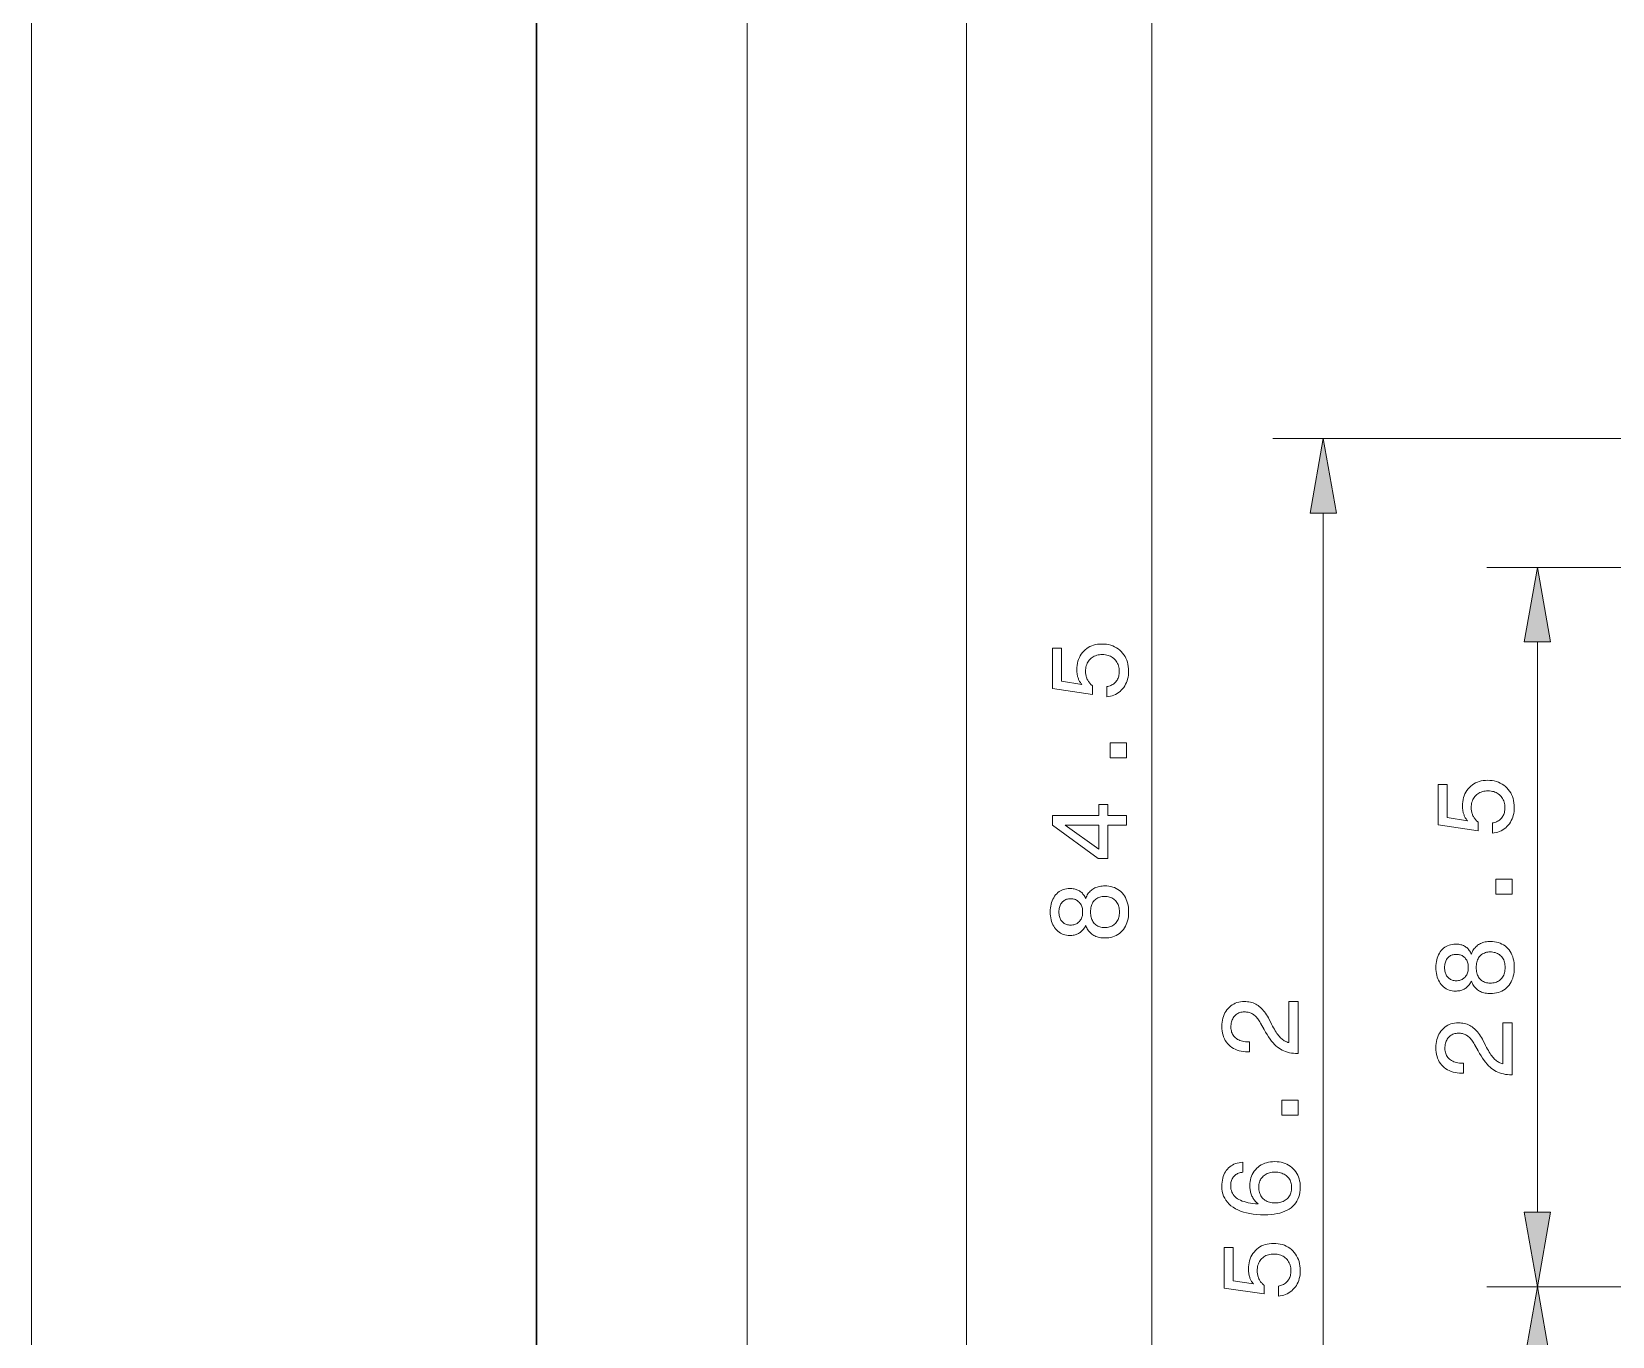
# Model space of a CAD drawing. Extents: x 0 to 297, y 0 to 532.
# Drawn here: x 0 to 62.6, y 147.3 to 199 of the extents above; entities that cross this region are included whole.
import ezdxf

# ---------------------------------------------------------------- set-up
doc = ezdxf.new("R2010")
doc.units = 0

msp = doc.modelspace()

# ---------------------------------------------------------------- linework, layer by layer
at = {"color": 7, "lineweight": 13}
for p, q in [((0, 0), (0, 420)), ((28.346, 129.662), (28.346, 368.253)), ((37.028, 129.662), (37.028, 284.853)), ((44.368, 129.662), (44.368, 208.253)), ((80.784, 182.908), (49.167, 182.908)), ((51.167, 129.662), (51.167, 179.953)), ((81.234, 177.808), (57.645, 177.808)), ((59.645, 152.262), (59.645, 174.853)), ((81.234, 149.308), (57.645, 149.308)), ((81.234, 149.308), (57.645, 149.308))]:
    msp.add_line(p, q, dxfattribs=at)
at = {"color": 7, "lineweight": 30}
msp.add_line((20, 5), (20, 415), dxfattribs=at)
at = {"color": 7, "lineweight": 13}
for points in [[(51.688, 179.953), (51.167, 182.908), (50.646, 179.953)], [(60.166, 174.853), (59.645, 177.808), (59.124, 174.853)], [(42.586, 172.683), (42.586, 173.084), (42.631, 173.092), (42.675, 173.103), (42.717, 173.116), (42.756, 173.132), (42.794, 173.15), (42.83, 173.171), (42.863, 173.194), (42.895, 173.22), (42.924, 173.248), (42.951, 173.279), (42.976, 173.311), (42.999, 173.346), (43.019, 173.382), (43.036, 173.42), (43.05, 173.46), (43.062, 173.501), (43.071, 173.544), (43.078, 173.589), (43.082, 173.636), (43.083, 173.685), (43.081, 173.744), (43.076, 173.8), (43.067, 173.855), (43.054, 173.907), (43.037, 173.956), (43.017, 174.004), (42.993, 174.049), (42.966, 174.091), (42.935, 174.132), (42.9, 174.169), (42.862, 174.204), (42.822, 174.235), (42.779, 174.263), (42.734, 174.287), (42.687, 174.307), (42.638, 174.323), (42.586, 174.336), (42.532, 174.345), (42.476, 174.351), (42.417, 174.353), (42.357, 174.351), (42.3, 174.346), (42.245, 174.337), (42.192, 174.324), (42.142, 174.307), (42.095, 174.288), (42.05, 174.264), (42.007, 174.237), (41.967, 174.206), (41.93, 174.172), (41.895, 174.134), (41.865, 174.094), (41.837, 174.052), (41.814, 174.007), (41.794, 173.959), (41.778, 173.909), (41.765, 173.857), (41.756, 173.802), (41.75, 173.744), (41.749, 173.685), (41.749, 173.65), (41.751, 173.616), (41.755, 173.582), (41.76, 173.549), (41.766, 173.517), (41.774, 173.486), (41.783, 173.455), (41.793, 173.424), (41.805, 173.394), (41.818, 173.365), (41.833, 173.337), (41.849, 173.309), (41.866, 173.282), (41.885, 173.255), (41.905, 173.23), (41.926, 173.205), (41.949, 173.181), (41.973, 173.158), (41.998, 173.135), (42.025, 173.113), (42.025, 172.77), (40.435, 173.006), (40.435, 174.608), (40.789, 174.608), (40.789, 173.294), (41.597, 173.174), (41.578, 173.196), (41.561, 173.219), (41.544, 173.242), (41.528, 173.267), (41.513, 173.292), (41.499, 173.317), (41.486, 173.344), (41.474, 173.371), (41.463, 173.399), (41.452, 173.428), (41.443, 173.458), (41.435, 173.488), (41.427, 173.519), (41.421, 173.55), (41.415, 173.581), (41.411, 173.614), (41.407, 173.646), (41.405, 173.68), (41.403, 173.713), (41.403, 173.748), (41.406, 173.838), (41.414, 173.925), (41.428, 174.009), (41.447, 174.088), (41.471, 174.164), (41.502, 174.237), (41.537, 174.306), (41.578, 174.371), (41.625, 174.433), (41.677, 174.491), (41.733, 174.544), (41.793, 174.592), (41.857, 174.634), (41.923, 174.671), (41.994, 174.702), (42.067, 174.727), (42.144, 174.747), (42.225, 174.761), (42.309, 174.77), (42.396, 174.772), (42.488, 174.769), (42.578, 174.76), (42.663, 174.746), (42.745, 174.725), (42.823, 174.698), (42.898, 174.665), (42.969, 174.626), (43.037, 174.581), (43.101, 174.531), (43.161, 174.474), (43.217, 174.413), (43.267, 174.348), (43.311, 174.279), (43.349, 174.207), (43.381, 174.131), (43.407, 174.051), (43.428, 173.968), (43.442, 173.881), (43.451, 173.791), (43.454, 173.697), (43.452, 173.614), (43.445, 173.533), (43.433, 173.456), (43.416, 173.381), (43.394, 173.31), (43.368, 173.241), (43.337, 173.175), (43.301, 173.112), (43.26, 173.051), (43.215, 172.994), (43.165, 172.941), (43.113, 172.892), (43.058, 172.849), (42.999, 172.81), (42.938, 172.777), (42.873, 172.748), (42.806, 172.724), (42.736, 172.706), (42.662, 172.692)], [(43.368, 170.257), (42.725, 170.257), (42.725, 170.853), (43.368, 170.853)], [(57.863, 167.283), (57.863, 167.684), (57.908, 167.692), (57.952, 167.703), (57.994, 167.716), (58.033, 167.732), (58.071, 167.75), (58.107, 167.771), (58.14, 167.794), (58.171, 167.82), (58.201, 167.848), (58.228, 167.879), (58.253, 167.911), (58.276, 167.946), (58.295, 167.982), (58.313, 168.02), (58.327, 168.06), (58.339, 168.101), (58.348, 168.144), (58.355, 168.189), (58.359, 168.236), (58.36, 168.285), (58.358, 168.344), (58.353, 168.4), (58.344, 168.455), (58.331, 168.507), (58.314, 168.556), (58.294, 168.604), (58.27, 168.649), (58.243, 168.691), (58.211, 168.732), (58.177, 168.769), (58.139, 168.804), (58.099, 168.835), (58.056, 168.863), (58.011, 168.887), (57.964, 168.907), (57.915, 168.923), (57.863, 168.936), (57.809, 168.945), (57.753, 168.951), (57.694, 168.953), (57.634, 168.951), (57.577, 168.946), (57.522, 168.937), (57.469, 168.924), (57.419, 168.908), (57.372, 168.888), (57.327, 168.864), (57.284, 168.837), (57.244, 168.806), (57.207, 168.772), (57.172, 168.734), (57.142, 168.694), (57.114, 168.652), (57.091, 168.607), (57.071, 168.559), (57.055, 168.509), (57.042, 168.457), (57.033, 168.402), (57.027, 168.344), (57.026, 168.285), (57.026, 168.25), (57.028, 168.216), (57.032, 168.182), (57.037, 168.149), (57.043, 168.117), (57.051, 168.086), (57.06, 168.055), (57.07, 168.024), (57.082, 167.994), (57.095, 167.965), (57.11, 167.937), (57.126, 167.909), (57.143, 167.882), (57.162, 167.855), (57.182, 167.83), (57.203, 167.805), (57.226, 167.781), (57.25, 167.758), (57.275, 167.735), (57.302, 167.713), (57.302, 167.37), (55.712, 167.606), (55.712, 169.208), (56.066, 169.208), (56.066, 167.895), (56.874, 167.774), (56.855, 167.796), (56.838, 167.819), (56.821, 167.842), (56.805, 167.867), (56.79, 167.892), (56.776, 167.917), (56.763, 167.944), (56.751, 167.971), (56.74, 167.999), (56.729, 168.028), (56.72, 168.058), (56.712, 168.088), (56.704, 168.119), (56.698, 168.15), (56.692, 168.181), (56.688, 168.214), (56.684, 168.246), (56.682, 168.28), (56.68, 168.313), (56.68, 168.348), (56.683, 168.438), (56.691, 168.525), (56.704, 168.609), (56.724, 168.688), (56.748, 168.764), (56.778, 168.837), (56.814, 168.906), (56.855, 168.971), (56.902, 169.033), (56.954, 169.091), (57.01, 169.144), (57.07, 169.192), (57.134, 169.234), (57.2, 169.271), (57.271, 169.302), (57.344, 169.327), (57.421, 169.347), (57.502, 169.361), (57.586, 169.37), (57.673, 169.372), (57.765, 169.369), (57.854, 169.36), (57.94, 169.346), (58.022, 169.325), (58.1, 169.298), (58.175, 169.265), (58.246, 169.226), (58.314, 169.181), (58.378, 169.131), (58.438, 169.074), (58.494, 169.013), (58.544, 168.948), (58.588, 168.879), (58.626, 168.807), (58.658, 168.731), (58.684, 168.651), (58.705, 168.568), (58.719, 168.481), (58.728, 168.391), (58.731, 168.297), (58.729, 168.214), (58.722, 168.133), (58.71, 168.056), (58.693, 167.981), (58.671, 167.91), (58.645, 167.841), (58.614, 167.775), (58.578, 167.712), (58.537, 167.651), (58.492, 167.594), (58.442, 167.541), (58.39, 167.492), (58.335, 167.449), (58.276, 167.41), (58.215, 167.377), (58.15, 167.348), (58.083, 167.324), (58.012, 167.306), (57.939, 167.292)], [(43.368, 167.594), (42.626, 167.594), (42.626, 166.276), (42.246, 166.276), (40.435, 167.59), (40.435, 167.982), (42.28, 167.982), (42.28, 168.41), (42.626, 168.41), (42.626, 167.982), (43.368, 167.982)], [(42.28, 166.639), (42.28, 167.594), (40.937, 167.594)], [(58.645, 164.857), (58.002, 164.857), (58.002, 165.453), (58.645, 165.453)], [(41.753, 163.622), (41.734, 163.583), (41.714, 163.547), (41.693, 163.512), (41.67, 163.479), (41.646, 163.449), (41.62, 163.42), (41.594, 163.393), (41.566, 163.368), (41.537, 163.346), (41.506, 163.325), (41.474, 163.306), (41.441, 163.289), (41.406, 163.274), (41.37, 163.261), (41.332, 163.25), (41.293, 163.241), (41.253, 163.235), (41.211, 163.23), (41.167, 163.227), (41.122, 163.226), (41.055, 163.228), (40.99, 163.236), (40.928, 163.249), (40.868, 163.267), (40.811, 163.29), (40.756, 163.319), (40.704, 163.352), (40.655, 163.391), (40.608, 163.435), (40.564, 163.484), (40.523, 163.537), (40.486, 163.593), (40.454, 163.653), (40.426, 163.716), (40.402, 163.781), (40.383, 163.85), (40.368, 163.922), (40.357, 163.998), (40.351, 164.076), (40.349, 164.157), (40.351, 164.239), (40.357, 164.318), (40.368, 164.393), (40.383, 164.466), (40.402, 164.535), (40.426, 164.6), (40.454, 164.663), (40.486, 164.722), (40.523, 164.778), (40.564, 164.831), (40.608, 164.88), (40.655, 164.923), (40.704, 164.962), (40.756, 164.995), (40.811, 165.023), (40.868, 165.046), (40.928, 165.064), (40.99, 165.077), (41.055, 165.085), (41.122, 165.087), (41.168, 165.086), (41.211, 165.083), (41.254, 165.078), (41.294, 165.072), (41.334, 165.063), (41.372, 165.052), (41.408, 165.04), (41.443, 165.025), (41.476, 165.009), (41.508, 164.99), (41.539, 164.97), (41.568, 164.947), (41.596, 164.923), (41.622, 164.896), (41.647, 164.867), (41.671, 164.837), (41.694, 164.804), (41.715, 164.769), (41.734, 164.732), (41.753, 164.693), (41.772, 164.741), (41.794, 164.787), (41.817, 164.83), (41.843, 164.871), (41.87, 164.909), (41.9, 164.945), (41.931, 164.979), (41.965, 165.01), (42, 165.039), (42.037, 165.065), (42.077, 165.089), (42.118, 165.11), (42.16, 165.129), (42.205, 165.145), (42.251, 165.159), (42.299, 165.17), (42.348, 165.179), (42.4, 165.185), (42.453, 165.189), (42.508, 165.19), (42.592, 165.188), (42.673, 165.179), (42.751, 165.165), (42.825, 165.146), (42.896, 165.121), (42.963, 165.09), (43.027, 165.054), (43.087, 165.012), (43.144, 164.964), (43.197, 164.911), (43.246, 164.853), (43.29, 164.792), (43.328, 164.726), (43.362, 164.656), (43.39, 164.583), (43.413, 164.506), (43.431, 164.425), (43.444, 164.339), (43.452, 164.25), (43.454, 164.157), (43.452, 164.065), (43.444, 163.976), (43.431, 163.891), (43.413, 163.809), (43.39, 163.732), (43.362, 163.659), (43.328, 163.589), (43.29, 163.524), (43.246, 163.462), (43.197, 163.405), (43.144, 163.352), (43.087, 163.305), (43.027, 163.263), (42.963, 163.227), (42.896, 163.196), (42.825, 163.171), (42.751, 163.152), (42.673, 163.138), (42.592, 163.129), (42.508, 163.127), (42.453, 163.128), (42.4, 163.132), (42.348, 163.138), (42.299, 163.147), (42.251, 163.158), (42.205, 163.172), (42.16, 163.188), (42.118, 163.207), (42.077, 163.228), (42.037, 163.252), (42, 163.278), (41.965, 163.307), (41.931, 163.338), (41.9, 163.371), (41.87, 163.407), (41.843, 163.445), (41.817, 163.486), (41.794, 163.529), (41.772, 163.574)], [(42.499, 163.542), (42.553, 163.544), (42.604, 163.548), (42.653, 163.557), (42.7, 163.568), (42.744, 163.583), (42.787, 163.601), (42.827, 163.623), (42.864, 163.648), (42.899, 163.676), (42.932, 163.707), (42.963, 163.742), (42.99, 163.778), (43.014, 163.817), (43.034, 163.859), (43.052, 163.903), (43.066, 163.949), (43.077, 163.997), (43.085, 164.048), (43.09, 164.102), (43.092, 164.157), (43.09, 164.214), (43.085, 164.267), (43.077, 164.319), (43.066, 164.367), (43.052, 164.414), (43.034, 164.458), (43.014, 164.499), (42.99, 164.539), (42.963, 164.575), (42.932, 164.61), (42.899, 164.641), (42.864, 164.669), (42.827, 164.694), (42.787, 164.716), (42.744, 164.734), (42.7, 164.749), (42.653, 164.76), (42.604, 164.769), (42.553, 164.774), (42.499, 164.775), (42.449, 164.774), (42.401, 164.769), (42.356, 164.76), (42.312, 164.749), (42.271, 164.734), (42.231, 164.716), (42.194, 164.695), (42.159, 164.67), (42.126, 164.642), (42.095, 164.611), (42.067, 164.577), (42.042, 164.54), (42.02, 164.501), (42, 164.459), (41.984, 164.415), (41.971, 164.369), (41.96, 164.32), (41.953, 164.268), (41.948, 164.214), (41.947, 164.157), (41.948, 164.101), (41.953, 164.048), (41.96, 163.996), (41.971, 163.948), (41.984, 163.901), (42, 163.857), (42.02, 163.816), (42.042, 163.777), (42.067, 163.74), (42.095, 163.706), (42.126, 163.675), (42.159, 163.647), (42.194, 163.622), (42.231, 163.601), (42.271, 163.583), (42.312, 163.568), (42.356, 163.557), (42.401, 163.548), (42.449, 163.544)], [(41.156, 163.637), (41.198, 163.638), (41.239, 163.642), (41.278, 163.65), (41.315, 163.66), (41.35, 163.672), (41.384, 163.688), (41.416, 163.706), (41.446, 163.728), (41.475, 163.752), (41.502, 163.779), (41.527, 163.808), (41.549, 163.84), (41.569, 163.873), (41.586, 163.908), (41.6, 163.945), (41.612, 163.984), (41.621, 164.024), (41.627, 164.067), (41.631, 164.111), (41.633, 164.157), (41.631, 164.204), (41.627, 164.249), (41.621, 164.292), (41.612, 164.333), (41.6, 164.372), (41.586, 164.409), (41.569, 164.444), (41.549, 164.477), (41.527, 164.509), (41.502, 164.538), (41.475, 164.565), (41.446, 164.589), (41.416, 164.611), (41.384, 164.629), (41.35, 164.645), (41.315, 164.658), (41.278, 164.667), (41.239, 164.675), (41.198, 164.679), (41.156, 164.68), (41.114, 164.679), (41.074, 164.675), (41.035, 164.668), (40.999, 164.658), (40.964, 164.646), (40.931, 164.63), (40.9, 164.612), (40.871, 164.591), (40.843, 164.568), (40.818, 164.541), (40.794, 164.512), (40.773, 164.481), (40.755, 164.448), (40.739, 164.413), (40.725, 164.376), (40.714, 164.336), (40.706, 164.295), (40.699, 164.251), (40.696, 164.205), (40.694, 164.157), (40.696, 164.11), (40.699, 164.065), (40.706, 164.021), (40.714, 163.98), (40.725, 163.941), (40.739, 163.904), (40.755, 163.869), (40.773, 163.836), (40.794, 163.805), (40.818, 163.776), (40.843, 163.749), (40.871, 163.726), (40.9, 163.705), (40.931, 163.687), (40.964, 163.672), (40.999, 163.659), (41.035, 163.649), (41.074, 163.642), (41.114, 163.638)], [(57.03, 161.42), (57.011, 161.382), (56.991, 161.345), (56.969, 161.31), (56.947, 161.277), (56.923, 161.247), (56.897, 161.218), (56.871, 161.191), (56.843, 161.166), (56.814, 161.144), (56.783, 161.123), (56.751, 161.104), (56.718, 161.087), (56.683, 161.072), (56.647, 161.059), (56.609, 161.049), (56.57, 161.04), (56.53, 161.033), (56.488, 161.028), (56.444, 161.025), (56.399, 161.024), (56.332, 161.026), (56.267, 161.034), (56.205, 161.047), (56.145, 161.065), (56.088, 161.088), (56.033, 161.117), (55.981, 161.15), (55.932, 161.189), (55.885, 161.233), (55.841, 161.282), (55.8, 161.335), (55.763, 161.392), (55.731, 161.451), (55.703, 161.514), (55.679, 161.58), (55.66, 161.649), (55.645, 161.721), (55.634, 161.796), (55.628, 161.874), (55.626, 161.956), (55.628, 162.038), (55.634, 162.116), (55.645, 162.192), (55.66, 162.264), (55.679, 162.333), (55.703, 162.398), (55.731, 162.461), (55.763, 162.52), (55.8, 162.576), (55.841, 162.629), (55.885, 162.678), (55.932, 162.721), (55.981, 162.76), (56.033, 162.793), (56.088, 162.821), (56.145, 162.844), (56.205, 162.862), (56.267, 162.875), (56.332, 162.883), (56.399, 162.885), (56.445, 162.884), (56.488, 162.881), (56.531, 162.877), (56.571, 162.87), (56.611, 162.861), (56.649, 162.85), (56.685, 162.838), (56.72, 162.823), (56.753, 162.807), (56.785, 162.788), (56.816, 162.768), (56.845, 162.745), (56.873, 162.721), (56.899, 162.694), (56.924, 162.666), (56.948, 162.635), (56.971, 162.602), (56.992, 162.567), (57.011, 162.53), (57.03, 162.491), (57.049, 162.539), (57.071, 162.585), (57.094, 162.628), (57.12, 162.669), (57.147, 162.707), (57.177, 162.743), (57.208, 162.777), (57.242, 162.808), (57.277, 162.837), (57.314, 162.863), (57.354, 162.887), (57.395, 162.908), (57.437, 162.927), (57.482, 162.944), (57.528, 162.957), (57.576, 162.969), (57.625, 162.977), (57.677, 162.984), (57.73, 162.987), (57.785, 162.989), (57.869, 162.986), (57.95, 162.977), (58.028, 162.964), (58.102, 162.944), (58.173, 162.919), (58.24, 162.888), (58.304, 162.852), (58.364, 162.81), (58.421, 162.762), (58.474, 162.709), (58.523, 162.652), (58.566, 162.59), (58.605, 162.524), (58.639, 162.455), (58.667, 162.381), (58.69, 162.304), (58.708, 162.223), (58.721, 162.138), (58.729, 162.049), (58.731, 161.956), (58.729, 161.863), (58.721, 161.774), (58.708, 161.689), (58.69, 161.608), (58.667, 161.53), (58.639, 161.457), (58.605, 161.388), (58.566, 161.322), (58.523, 161.261), (58.474, 161.203), (58.421, 161.15), (58.364, 161.103), (58.304, 161.061), (58.24, 161.025), (58.173, 160.994), (58.102, 160.969), (58.028, 160.95), (57.95, 160.936), (57.869, 160.928), (57.785, 160.925), (57.73, 160.926), (57.677, 160.93), (57.625, 160.936), (57.576, 160.945), (57.528, 160.956), (57.482, 160.97), (57.437, 160.986), (57.395, 161.005), (57.354, 161.026), (57.314, 161.05), (57.277, 161.076), (57.242, 161.105), (57.208, 161.136), (57.177, 161.17), (57.147, 161.205), (57.12, 161.244), (57.094, 161.284), (57.071, 161.327), (57.049, 161.372)], [(56.433, 161.435), (56.475, 161.436), (56.516, 161.441), (56.555, 161.448), (56.592, 161.458), (56.627, 161.47), (56.661, 161.486), (56.693, 161.505), (56.723, 161.526), (56.752, 161.55), (56.779, 161.577), (56.804, 161.607), (56.826, 161.638), (56.846, 161.671), (56.863, 161.706), (56.877, 161.743), (56.889, 161.782), (56.898, 161.822), (56.904, 161.865), (56.908, 161.909), (56.91, 161.956), (56.908, 162.002), (56.904, 162.047), (56.898, 162.09), (56.889, 162.131), (56.877, 162.17), (56.863, 162.207), (56.846, 162.242), (56.826, 162.275), (56.804, 162.307), (56.779, 162.336), (56.752, 162.363), (56.723, 162.387), (56.693, 162.409), (56.661, 162.427), (56.627, 162.443), (56.592, 162.456), (56.555, 162.466), (56.516, 162.473), (56.475, 162.477), (56.433, 162.478), (56.391, 162.477), (56.351, 162.473), (56.312, 162.466), (56.276, 162.456), (56.241, 162.444), (56.208, 162.428), (56.177, 162.41), (56.148, 162.389), (56.12, 162.366), (56.095, 162.339), (56.071, 162.31), (56.05, 162.279), (56.032, 162.246), (56.016, 162.211), (56.002, 162.174), (55.991, 162.134), (55.983, 162.093), (55.976, 162.049), (55.973, 162.003), (55.971, 161.956), (55.973, 161.908), (55.976, 161.863), (55.983, 161.819), (55.991, 161.778), (56.002, 161.739), (56.016, 161.702), (56.032, 161.667), (56.05, 161.634), (56.071, 161.603), (56.095, 161.574), (56.12, 161.548), (56.148, 161.524), (56.177, 161.503), (56.208, 161.485), (56.241, 161.47), (56.276, 161.457), (56.312, 161.447), (56.351, 161.44), (56.391, 161.436)], [(57.776, 161.34), (57.83, 161.342), (57.881, 161.347), (57.93, 161.355), (57.977, 161.367), (58.021, 161.381), (58.064, 161.4), (58.103, 161.421), (58.141, 161.446), (58.176, 161.474), (58.209, 161.506), (58.24, 161.54), (58.267, 161.576), (58.29, 161.616), (58.311, 161.657), (58.329, 161.701), (58.343, 161.747), (58.354, 161.796), (58.362, 161.847), (58.367, 161.9), (58.368, 161.956), (58.367, 162.012), (58.362, 162.065), (58.354, 162.117), (58.343, 162.166), (58.329, 162.212), (58.311, 162.256), (58.29, 162.298), (58.267, 162.337), (58.24, 162.374), (58.209, 162.408), (58.176, 162.439), (58.141, 162.467), (58.103, 162.492), (58.064, 162.514), (58.021, 162.532), (57.977, 162.547), (57.93, 162.558), (57.881, 162.567), (57.83, 162.572), (57.776, 162.573), (57.726, 162.572), (57.678, 162.567), (57.633, 162.559), (57.589, 162.547), (57.548, 162.532), (57.508, 162.514), (57.471, 162.493), (57.436, 162.468), (57.403, 162.44), (57.372, 162.409), (57.344, 162.375), (57.319, 162.338), (57.297, 162.299), (57.277, 162.257), (57.261, 162.213), (57.247, 162.167), (57.237, 162.118), (57.23, 162.066), (57.225, 162.012), (57.224, 161.956), (57.225, 161.9), (57.23, 161.846), (57.237, 161.795), (57.247, 161.746), (57.261, 161.699), (57.277, 161.656), (57.297, 161.614), (57.319, 161.575), (57.344, 161.539), (57.372, 161.504), (57.403, 161.473), (57.436, 161.445), (57.471, 161.421), (57.508, 161.399), (57.548, 161.381), (57.589, 161.366), (57.633, 161.355), (57.678, 161.347), (57.726, 161.342)], [(50.167, 158.55), (50.155, 158.55), (50.067, 158.552), (49.983, 158.558), (49.901, 158.569), (49.822, 158.583), (49.746, 158.602), (49.674, 158.624), (49.604, 158.651), (49.537, 158.682), (49.473, 158.717), (49.411, 158.757), (49.352, 158.801), (49.292, 158.853), (49.233, 158.911), (49.174, 158.975), (49.115, 159.046), (49.055, 159.124), (48.996, 159.209), (48.938, 159.3), (48.879, 159.398), (48.82, 159.503), (48.681, 159.758), (48.656, 159.803), (48.63, 159.845), (48.604, 159.885), (48.577, 159.922), (48.549, 159.957), (48.521, 159.989), (48.492, 160.019), (48.462, 160.046), (48.432, 160.071), (48.402, 160.093), (48.37, 160.113), (48.338, 160.131), (48.304, 160.147), (48.269, 160.161), (48.233, 160.172), (48.196, 160.182), (48.158, 160.189), (48.119, 160.194), (48.079, 160.198), (48.038, 160.199), (47.991, 160.197), (47.946, 160.192), (47.903, 160.184), (47.862, 160.172), (47.823, 160.158), (47.785, 160.14), (47.749, 160.119), (47.716, 160.094), (47.683, 160.066), (47.653, 160.035), (47.625, 160.001), (47.6, 159.965), (47.579, 159.927), (47.559, 159.887), (47.543, 159.844), (47.53, 159.799), (47.52, 159.752), (47.513, 159.703), (47.508, 159.651), (47.507, 159.598), (47.509, 159.545), (47.514, 159.494), (47.523, 159.445), (47.536, 159.399), (47.553, 159.355), (47.574, 159.313), (47.598, 159.273), (47.625, 159.236), (47.657, 159.201), (47.692, 159.169), (47.731, 159.139), (47.772, 159.112), (47.816, 159.089), (47.863, 159.068), (47.913, 159.051), (47.965, 159.037), (48.02, 159.026), (48.078, 159.018), (48.139, 159.013), (48.202, 159.012), (48.238, 159.012), (48.238, 158.62), (48.177, 158.62), (48.084, 158.622), (47.995, 158.63), (47.91, 158.644), (47.829, 158.663), (47.752, 158.687), (47.679, 158.717), (47.61, 158.752), (47.544, 158.792), (47.483, 158.838), (47.426, 158.889), (47.373, 158.945), (47.326, 159.005), (47.284, 159.069), (47.248, 159.136), (47.218, 159.207), (47.193, 159.282), (47.173, 159.361), (47.159, 159.444), (47.151, 159.531), (47.148, 159.621), (47.151, 159.708), (47.158, 159.791), (47.171, 159.871), (47.188, 159.948), (47.21, 160.021), (47.237, 160.091), (47.269, 160.158), (47.306, 160.221), (47.348, 160.28), (47.395, 160.337), (47.446, 160.389), (47.5, 160.435), (47.557, 160.476), (47.617, 160.511), (47.68, 160.541), (47.746, 160.566), (47.816, 160.585), (47.888, 160.599), (47.964, 160.607), (48.042, 160.61), (48.103, 160.608), (48.163, 160.603), (48.221, 160.595), (48.278, 160.584), (48.333, 160.57), (48.386, 160.552), (48.438, 160.531), (48.489, 160.507), (48.538, 160.48), (48.585, 160.449), (48.631, 160.416), (48.676, 160.379), (48.719, 160.338), (48.761, 160.294), (48.802, 160.247), (48.842, 160.197), (48.881, 160.143), (48.918, 160.085), (48.954, 160.024), (48.989, 159.96), (49.117, 159.707), (49.155, 159.637), (49.191, 159.571), (49.227, 159.509), (49.262, 159.452), (49.296, 159.398), (49.33, 159.348), (49.363, 159.302), (49.395, 159.261), (49.426, 159.223), (49.457, 159.19), (49.488, 159.159), (49.519, 159.131), (49.551, 159.105), (49.584, 159.081), (49.618, 159.059), (49.652, 159.04), (49.687, 159.022), (49.723, 159.007), (49.759, 158.993), (49.796, 158.982), (49.796, 160.61), (50.167, 160.61)], [(58.645, 157.705), (58.632, 157.705), (58.545, 157.708), (58.46, 157.714), (58.378, 157.724), (58.3, 157.739), (58.224, 157.757), (58.151, 157.78), (58.081, 157.807), (58.014, 157.838), (57.95, 157.873), (57.889, 157.912), (57.829, 157.957), (57.77, 158.008), (57.71, 158.066), (57.651, 158.131), (57.592, 158.202), (57.533, 158.28), (57.474, 158.365), (57.415, 158.456), (57.356, 158.554), (57.298, 158.658), (57.158, 158.913), (57.133, 158.958), (57.107, 159), (57.081, 159.04), (57.054, 159.077), (57.026, 159.112), (56.998, 159.144), (56.969, 159.174), (56.94, 159.202), (56.91, 159.226), (56.879, 159.249), (56.847, 159.269), (56.815, 159.287), (56.781, 159.302), (56.746, 159.316), (56.711, 159.328), (56.674, 159.337), (56.636, 159.345), (56.597, 159.35), (56.557, 159.353), (56.515, 159.354), (56.469, 159.352), (56.424, 159.348), (56.381, 159.339), (56.339, 159.328), (56.3, 159.313), (56.262, 159.295), (56.227, 159.274), (56.193, 159.25), (56.161, 159.222), (56.131, 159.191), (56.103, 159.157), (56.078, 159.121), (56.056, 159.083), (56.037, 159.042), (56.021, 159), (56.008, 158.955), (55.997, 158.908), (55.99, 158.858), (55.986, 158.807), (55.984, 158.753), (55.986, 158.7), (55.992, 158.649), (56.001, 158.6), (56.014, 158.554), (56.03, 158.51), (56.051, 158.468), (56.075, 158.429), (56.103, 158.392), (56.134, 158.357), (56.17, 158.324), (56.208, 158.294), (56.249, 158.268), (56.293, 158.244), (56.34, 158.224), (56.39, 158.206), (56.442, 158.192), (56.498, 158.181), (56.555, 158.173), (56.616, 158.169), (56.68, 158.167), (56.716, 158.167), (56.716, 157.775), (56.654, 157.775), (56.562, 157.778), (56.473, 157.786), (56.388, 157.799), (56.307, 157.818), (56.229, 157.842), (56.156, 157.872), (56.087, 157.907), (56.022, 157.948), (55.96, 157.994), (55.903, 158.045), (55.85, 158.101), (55.803, 158.161), (55.762, 158.224), (55.725, 158.291), (55.695, 158.363), (55.67, 158.438), (55.651, 158.517), (55.637, 158.599), (55.628, 158.686), (55.626, 158.776), (55.628, 158.863), (55.636, 158.947), (55.648, 159.027), (55.665, 159.103), (55.687, 159.177), (55.714, 159.247), (55.747, 159.313), (55.784, 159.376), (55.825, 159.436), (55.872, 159.492), (55.923, 159.544), (55.977, 159.59), (56.034, 159.631), (56.094, 159.667), (56.157, 159.697), (56.224, 159.722), (56.293, 159.741), (56.366, 159.754), (56.441, 159.762), (56.52, 159.765), (56.581, 159.764), (56.64, 159.759), (56.699, 159.751), (56.755, 159.74), (56.81, 159.725), (56.864, 159.708), (56.916, 159.687), (56.966, 159.663), (57.015, 159.635), (57.062, 159.605), (57.108, 159.571), (57.153, 159.534), (57.197, 159.494), (57.239, 159.45), (57.28, 159.403), (57.32, 159.352), (57.358, 159.298), (57.395, 159.241), (57.431, 159.18), (57.466, 159.116), (57.595, 158.863), (57.632, 158.793), (57.668, 158.727), (57.704, 158.665), (57.739, 158.607), (57.773, 158.553), (57.807, 158.504), (57.84, 158.458), (57.872, 158.416), (57.903, 158.379), (57.934, 158.345), (57.965, 158.315), (57.996, 158.287), (58.028, 158.261), (58.061, 158.237), (58.095, 158.215), (58.129, 158.195), (58.164, 158.178), (58.2, 158.162), (58.236, 158.149), (58.274, 158.138), (58.274, 159.765), (58.645, 159.765)], [(50.167, 156.107), (49.524, 156.107), (49.524, 156.703), (50.167, 156.703)], [(47.979, 154.243), (47.979, 153.847), (47.933, 153.841), (47.89, 153.833), (47.849, 153.822), (47.809, 153.809), (47.773, 153.794), (47.738, 153.777), (47.706, 153.757), (47.675, 153.735), (47.647, 153.711), (47.622, 153.684), (47.598, 153.655), (47.577, 153.624), (47.559, 153.591), (47.543, 153.556), (47.529, 153.519), (47.518, 153.48), (47.509, 153.439), (47.503, 153.395), (47.5, 153.35), (47.498, 153.303), (47.501, 153.238), (47.509, 153.177), (47.523, 153.119), (47.541, 153.064), (47.566, 153.012), (47.595, 152.963), (47.631, 152.918), (47.671, 152.875), (47.717, 152.835), (47.768, 152.799), (47.825, 152.765), (47.887, 152.735), (47.955, 152.707), (48.029, 152.682), (48.108, 152.66), (48.192, 152.641), (48.282, 152.625), (48.378, 152.612), (48.479, 152.602), (48.586, 152.594), (48.554, 152.62), (48.524, 152.647), (48.496, 152.675), (48.469, 152.704), (48.443, 152.735), (48.419, 152.766), (48.397, 152.799), (48.376, 152.832), (48.357, 152.867), (48.339, 152.903), (48.323, 152.94), (48.309, 152.978), (48.296, 153.016), (48.285, 153.056), (48.276, 153.096), (48.269, 153.137), (48.263, 153.18), (48.259, 153.223), (48.256, 153.266), (48.255, 153.311), (48.258, 153.395), (48.266, 153.475), (48.28, 153.552), (48.299, 153.626), (48.323, 153.697), (48.353, 153.764), (48.389, 153.829), (48.43, 153.89), (48.476, 153.948), (48.528, 154.003), (48.584, 154.053), (48.644, 154.098), (48.708, 154.138), (48.774, 154.173), (48.845, 154.202), (48.918, 154.226), (48.996, 154.244), (49.076, 154.258), (49.16, 154.266), (49.248, 154.268), (49.336, 154.265), (49.42, 154.257), (49.501, 154.243), (49.579, 154.223), (49.653, 154.198), (49.724, 154.167), (49.792, 154.13), (49.856, 154.088), (49.917, 154.04), (49.974, 153.987), (50.027, 153.929), (50.075, 153.867), (50.117, 153.802), (50.153, 153.734), (50.184, 153.662), (50.209, 153.586), (50.229, 153.507), (50.243, 153.425), (50.251, 153.339), (50.254, 153.25), (50.25, 153.147), (50.239, 153.049), (50.221, 152.956), (50.195, 152.868), (50.163, 152.785), (50.122, 152.706), (50.075, 152.633), (50.02, 152.564), (49.958, 152.501), (49.889, 152.442), (49.813, 152.389), (49.73, 152.342), (49.641, 152.299), (49.546, 152.263), (49.444, 152.232), (49.335, 152.207), (49.22, 152.187), (49.099, 152.173), (48.971, 152.165), (48.837, 152.162), (48.68, 152.165), (48.529, 152.174), (48.387, 152.189), (48.251, 152.21), (48.123, 152.237), (48.002, 152.269), (47.888, 152.308), (47.781, 152.353), (47.682, 152.404), (47.59, 152.46), (47.506, 152.522), (47.431, 152.589), (47.365, 152.661), (47.307, 152.737), (47.259, 152.819), (47.219, 152.904), (47.188, 152.995), (47.166, 153.091), (47.153, 153.191), (47.148, 153.296), (47.15, 153.38), (47.157, 153.46), (47.168, 153.537), (47.183, 153.61), (47.203, 153.679), (47.226, 153.745), (47.255, 153.807), (47.287, 153.866), (47.324, 153.921), (47.365, 153.972), (47.411, 154.019), (47.459, 154.062), (47.512, 154.1), (47.568, 154.134), (47.627, 154.164), (47.691, 154.188), (47.757, 154.209), (47.828, 154.225), (47.901, 154.236)], [(49.252, 153.851), (49.195, 153.849), (49.14, 153.844), (49.087, 153.836), (49.037, 153.825), (48.989, 153.81), (48.943, 153.792), (48.9, 153.771), (48.859, 153.747), (48.82, 153.719), (48.784, 153.688), (48.751, 153.655), (48.721, 153.619), (48.695, 153.582), (48.672, 153.542), (48.653, 153.501), (48.637, 153.457), (48.625, 153.412), (48.616, 153.364), (48.611, 153.314), (48.609, 153.263), (48.611, 153.205), (48.616, 153.15), (48.625, 153.097), (48.637, 153.047), (48.653, 152.999), (48.672, 152.954), (48.694, 152.912), (48.72, 152.872), (48.749, 152.835), (48.782, 152.8), (48.818, 152.768), (48.856, 152.739), (48.897, 152.714), (48.941, 152.693), (48.987, 152.674), (49.036, 152.659), (49.087, 152.647), (49.141, 152.639), (49.198, 152.634), (49.257, 152.632), (49.316, 152.634), (49.372, 152.639), (49.426, 152.647), (49.478, 152.659), (49.527, 152.674), (49.574, 152.692), (49.618, 152.713), (49.659, 152.738), (49.698, 152.766), (49.735, 152.798), (49.769, 152.832), (49.799, 152.869), (49.825, 152.908), (49.848, 152.949), (49.868, 152.992), (49.884, 153.038), (49.896, 153.087), (49.905, 153.137), (49.91, 153.19), (49.912, 153.246), (49.91, 153.299), (49.905, 153.35), (49.896, 153.398), (49.883, 153.445), (49.867, 153.49), (49.847, 153.533), (49.823, 153.573), (49.795, 153.612), (49.764, 153.649), (49.73, 153.683), (49.692, 153.715), (49.652, 153.743), (49.61, 153.769), (49.566, 153.79), (49.519, 153.809), (49.47, 153.824), (49.419, 153.836), (49.366, 153.844), (49.31, 153.849)], [(59.124, 152.262), (59.645, 149.308), (60.166, 152.262)], [(49.385, 148.939), (49.385, 149.339), (49.431, 149.348), (49.475, 149.358), (49.516, 149.372), (49.556, 149.388), (49.594, 149.406), (49.629, 149.427), (49.663, 149.45), (49.694, 149.475), (49.724, 149.504), (49.751, 149.534), (49.776, 149.567), (49.798, 149.601), (49.818, 149.638), (49.835, 149.676), (49.85, 149.715), (49.862, 149.757), (49.871, 149.8), (49.877, 149.845), (49.881, 149.892), (49.883, 149.94), (49.881, 149.999), (49.875, 150.056), (49.866, 150.11), (49.853, 150.162), (49.837, 150.212), (49.817, 150.259), (49.793, 150.304), (49.765, 150.347), (49.734, 150.387), (49.699, 150.425), (49.661, 150.46), (49.621, 150.491), (49.579, 150.518), (49.534, 150.542), (49.487, 150.562), (49.437, 150.579), (49.386, 150.592), (49.332, 150.601), (49.275, 150.606), (49.216, 150.608), (49.157, 150.606), (49.099, 150.601), (49.044, 150.592), (48.992, 150.579), (48.942, 150.563), (48.894, 150.543), (48.849, 150.519), (48.807, 150.492), (48.767, 150.461), (48.729, 150.427), (48.695, 150.389), (48.664, 150.35), (48.637, 150.307), (48.613, 150.262), (48.594, 150.215), (48.577, 150.165), (48.564, 150.112), (48.555, 150.057), (48.55, 150), (48.548, 149.94), (48.549, 149.905), (48.551, 149.871), (48.554, 149.838), (48.559, 149.805), (48.566, 149.773), (48.573, 149.741), (48.582, 149.71), (48.593, 149.68), (48.605, 149.65), (48.618, 149.621), (48.632, 149.592), (48.648, 149.564), (48.666, 149.537), (48.684, 149.511), (48.704, 149.485), (48.726, 149.461), (48.748, 149.437), (48.772, 149.413), (48.798, 149.391), (48.824, 149.369), (48.824, 149.025), (47.235, 149.261), (47.235, 150.863), (47.589, 150.863), (47.589, 149.55), (48.396, 149.43), (48.378, 149.452), (48.36, 149.474), (48.344, 149.498), (48.328, 149.522), (48.313, 149.547), (48.299, 149.573), (48.286, 149.599), (48.274, 149.627), (48.262, 149.655), (48.252, 149.684), (48.243, 149.713), (48.234, 149.744), (48.227, 149.774), (48.22, 149.805), (48.215, 149.837), (48.21, 149.869), (48.207, 149.902), (48.204, 149.935), (48.203, 149.969), (48.202, 150.003), (48.205, 150.094), (48.213, 150.181), (48.227, 150.264), (48.246, 150.344), (48.271, 150.42), (48.301, 150.492), (48.337, 150.561), (48.378, 150.627), (48.424, 150.688), (48.477, 150.746), (48.533, 150.8), (48.593, 150.848), (48.656, 150.89), (48.723, 150.927), (48.793, 150.957), (48.867, 150.983), (48.944, 151.003), (49.024, 151.017), (49.108, 151.025), (49.195, 151.028), (49.288, 151.025), (49.377, 151.016), (49.463, 151.001), (49.545, 150.98), (49.623, 150.953), (49.698, 150.92), (49.769, 150.882), (49.836, 150.837), (49.9, 150.786), (49.961, 150.73), (50.016, 150.668), (50.066, 150.603), (50.11, 150.534), (50.148, 150.462), (50.18, 150.386), (50.207, 150.307), (50.227, 150.224), (50.242, 150.137), (50.251, 150.047), (50.254, 149.953), (50.251, 149.869), (50.244, 149.789), (50.232, 149.711), (50.215, 149.637), (50.194, 149.565), (50.168, 149.496), (50.136, 149.43), (50.101, 149.367), (50.06, 149.307), (50.014, 149.25), (49.965, 149.196), (49.913, 149.148), (49.857, 149.104), (49.799, 149.066), (49.737, 149.032), (49.673, 149.004), (49.606, 148.98), (49.535, 148.961), (49.462, 148.947)], [(60.166, 146.353), (59.645, 149.308), (59.124, 146.353)]]:
    msp.add_lwpolyline(points, close=True, dxfattribs=at)
for points in [[(51.688, 179.953), (51.167, 182.908), (51.688, 179.953), (50.646, 179.953)], [(60.166, 174.853), (59.645, 177.808), (60.166, 174.853), (59.124, 174.853)], [(59.124, 152.262), (59.645, 149.308), (59.124, 152.262), (60.166, 152.262)], [(60.166, 146.353), (59.645, 149.308), (60.166, 146.353), (59.124, 146.353)]]:
    msp.add_solid(points, dxfattribs=at)

doc.saveas('drawing.dxf')
